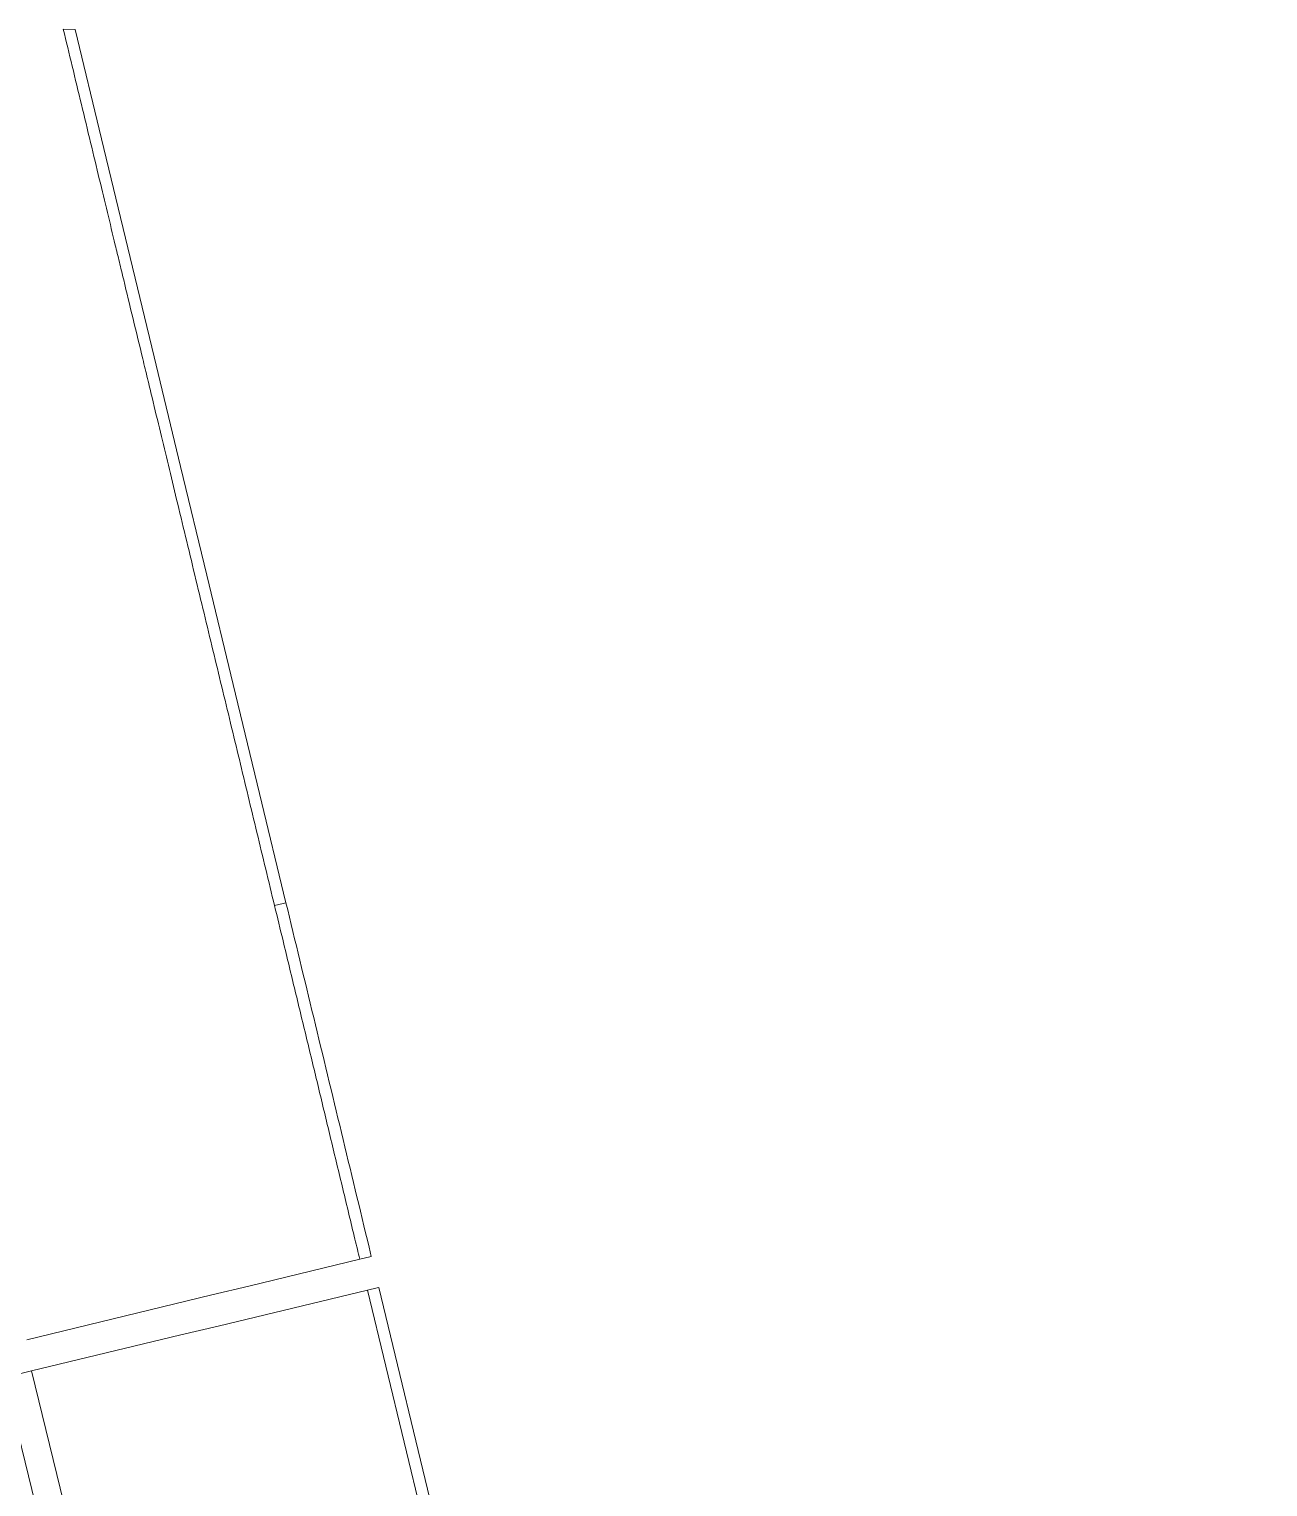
# Model space of a CAD drawing. Header units: metres. Extents: x 311 to 403, y 3 to 1186.
# Drawn here: x 346.517 to 347.324, y 1181.975 to 1182.925 of the extents above; entities that cross this region are included whole.
import ezdxf

# ---------------------------------------------------------------- set-up
doc = ezdxf.new("R2010")
doc.units = ezdxf.units.M
doc.layers.add('A-FLOR', color=7, linetype='Continuous', lineweight=50)

msp = doc.modelspace()

# ---------------------------------------------------------------- linework, layer by layer
at = {"layer": 'A-FLOR', "lineweight": 9}
for p, q in [((346.53954, 1182.92509), (346.54731, 1182.92479)), ((347.31814, 1179.70741), (346.7376, 1182.10339)), ((347.32413, 1179.70741), (346.74503, 1182.10518)), ((347.0719, 1179.70741), (346.50125, 1182.04644)), ((347.09056, 1179.70741), (346.51892, 1182.0507))]:
    msp.add_line(p, q, dxfattribs=at)
at = {"layer": 'A-FLOR', "lineweight": 9, "flags": 128}
for points in [[(346.54731, 1182.92479), (346.56446, 1182.85365), (346.58162, 1182.78251), (346.59876, 1182.71156), (346.61598, 1182.64013), (346.63304, 1182.56935), (346.65029, 1182.49792), (346.66743, 1182.4269), (346.68458, 1182.35576)], [(346.68459, 1182.35576), (346.68366, 1182.35553), (346.68273, 1182.3553), (346.6818, 1182.35508), (346.68087, 1182.35485), (346.67994, 1182.35463), (346.67901, 1182.3544), (346.67808, 1182.35418), (346.67715, 1182.35395)], [(346.74017, 1182.12538), (346.73945, 1182.12835), (346.73873, 1182.13133)], [(346.51573, 1182.071), (346.53984, 1182.07684), (346.56394, 1182.08268), (346.58804, 1182.08852), (346.61214, 1182.09436), (346.63625, 1182.1002), (346.66035, 1182.10604), (346.68445, 1182.11188), (346.70855, 1182.11772), (346.73266, 1182.12356)], [(346.73266, 1182.12356), (346.7336, 1182.12378), (346.73454, 1182.12401), (346.73547, 1182.12424), (346.73641, 1182.12447), (346.73735, 1182.12469), (346.73829, 1182.12492), (346.73923, 1182.12515), (346.74017, 1182.12538)], [(346.51892, 1182.0507), (346.54323, 1182.05655), (346.56753, 1182.06241), (346.59183, 1182.06826), (346.61612, 1182.07412), (346.64042, 1182.07997), (346.66472, 1182.08583), (346.68901, 1182.09168), (346.71331, 1182.09753), (346.7376, 1182.10339)], [(346.7376, 1182.10339), (346.73853, 1182.10361), (346.73946, 1182.10383), (346.74039, 1182.10406), (346.74132, 1182.10428), (346.74225, 1182.10451), (346.74318, 1182.10473), (346.7441, 1182.10495), (346.74503, 1182.10518)], [(346.50125, 1182.04644), (346.51009, 1182.04857), (346.51892, 1182.0507)]]:
    msp.add_lwpolyline(points, dxfattribs=at)
at = {"layer": 'A-FLOR', "lineweight": 9}
for points, knots in [([(346.67714, 1182.35395), (346.67332, 1182.36981), (346.66568, 1182.4015), (346.65422, 1182.44918), (346.64468, 1182.48871), (346.63705, 1182.52029), (346.63126, 1182.54429), (346.62524, 1182.56929), (346.61916, 1182.59457), (346.6133, 1182.61892), (346.60798, 1182.64104), (346.60287, 1182.66227), (346.59838, 1182.6809), (346.59444, 1182.69725), (346.59031, 1182.7144), (346.58496, 1182.73656), (346.57982, 1182.75787), (346.57607, 1182.77344), (346.57252, 1182.78815), (346.56831, 1182.80561), (346.56312, 1182.82713), (346.55736, 1182.85104), (346.55135, 1182.87607), (346.54534, 1182.90106), (346.54146, 1182.91713), (346.53954, 1182.92509)], [0, 0, 0, 0, 0.083333, 0.166667, 0.25, 0.291667, 0.333333, 0.375, 0.416667, 0.458333, 0.5, 0.541667, 0.583333, 0.604167, 0.625, 0.666667, 0.708333, 0.729167, 0.75, 0.791667, 0.833333, 0.875, 0.916667, 0.958333, 1, 1, 1, 1]), ([(346.73266, 1182.12356), (346.73161, 1182.12789), (346.72791, 1182.14322), (346.72161, 1182.16938), (346.71389, 1182.20152), (346.70629, 1182.23319), (346.69849, 1182.26556), (346.69058, 1182.29829), (346.68347, 1182.32775), (346.679, 1182.34627), (346.67715, 1182.35395)], [0.000650305, 0.000650305, 0.000650305, 0.000650305, 0.000997452, 0.001881268, 0.002765084, 0.003648901, 0.004532717, 0.005416533, 0.006300349, 0.006927198, 0.006927198, 0.006927198, 0.006927198])]:
    msp.add_open_spline(points, degree=3, knots=knots, dxfattribs=at)
msp.add_open_spline([(346.73873, 1182.13133), (346.73272, 1182.15628), (346.7207, 1182.20617), (346.70268, 1182.28094), (346.69062, 1182.33082), (346.68459, 1182.35576)], degree=3, dxfattribs=at)

doc.saveas('drawing.dxf')
